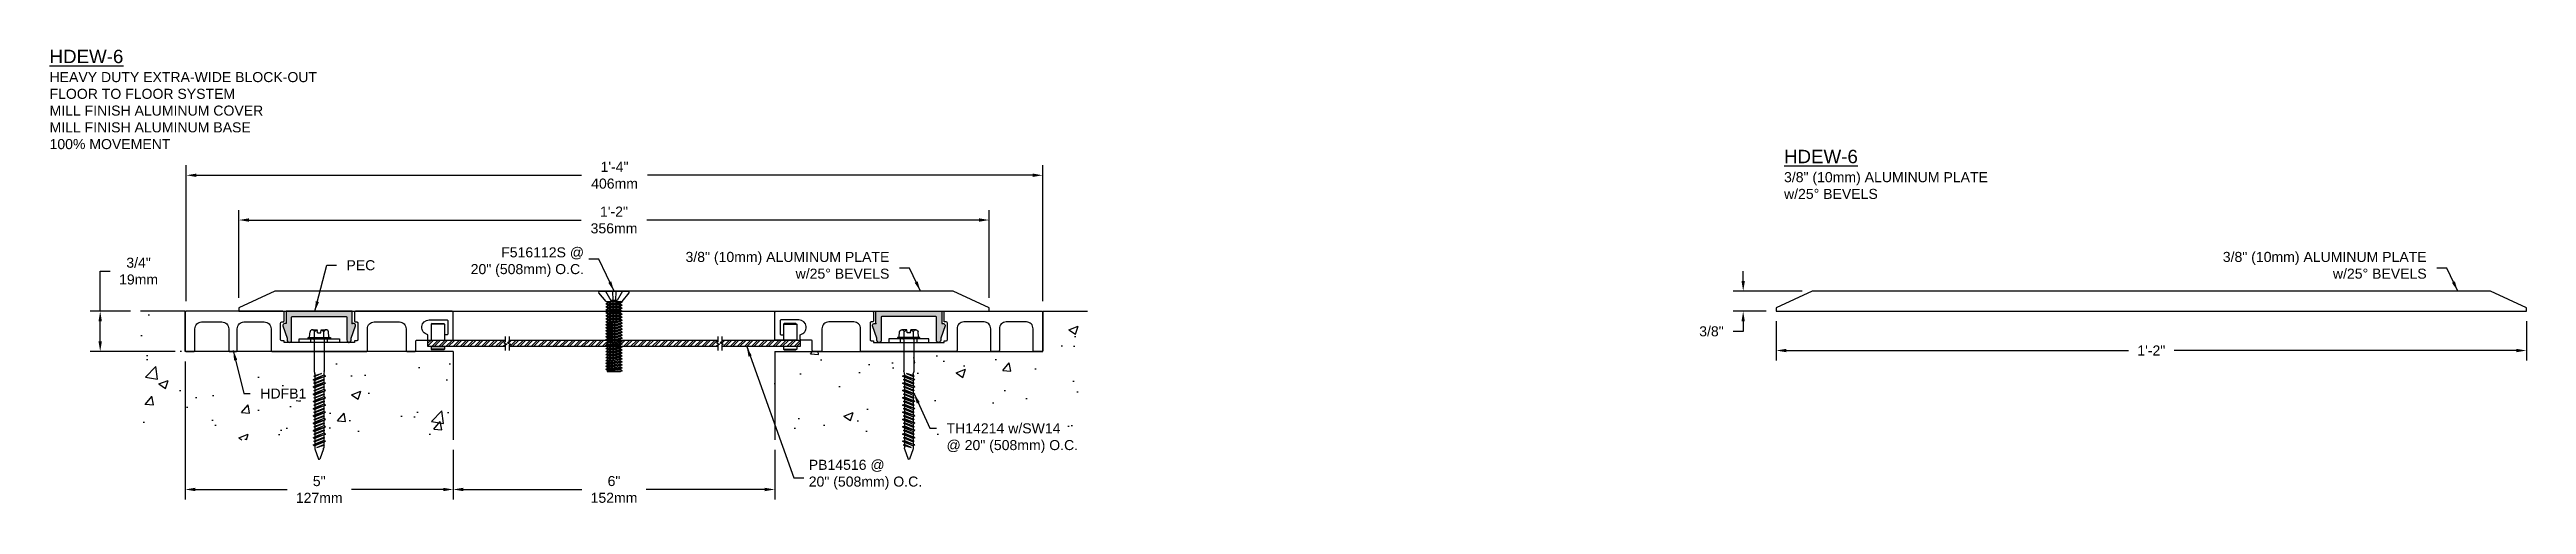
# Model space of a CAD drawing. Header units: inches. Extents: x -2.8 to 43.4, y -1.9 to 6.6.
import ezdxf

# ---------------------------------------------------------------- set-up
doc = ezdxf.new("R2010")
doc.units = ezdxf.units.IN
doc.header["$MEASUREMENT"] = 0
doc.linetypes.add('HIDDEN', pattern=[0.375, 0.25, -0.125])
for name, color, linetype in [('Anchors', 4, 'Continuous'), ('Conditions', 1, 'Continuous'), ('Dimensions', 3, 'Continuous'), ('Fillers', 2, 'Continuous'), ('Metals', 7, 'Continuous'), ('Text', 2, 'Continuous')]:
    doc.layers.add(name, color=color, linetype=linetype)
doc.styles.add('Arial', font='ARIAL.TTF')
doc.dimstyles.new('Arial', dxfattribs={"dimtxt": 0.1875, "dimasz": 0.1875, "dimexe": 0.1875, "dimexo": 0.1875, "dimgap": 0.1875, "dimtad": 0, "dimtih": 1, "dimtoh": 1, "dimdec": 4, "dimzin": 0, "dimdsep": 46, "dimlunit": 4, "dimtxsty": 'Arial', "dimcen": 0.1875, "dimadec": 0, "dimazin": 0, "dimtfac": 1, "dimtdec": 4, "dimtofl": 0, "dimtmove": 0, "dimatfit": 3, "dimfxl": 0, "dimfrac": 2, "dimtolj": 1, "dimtzin": 0, "dimarcsym": 0})

# ---------------------------------------------------------------- blocks, each defined once
blk = doc.blocks.new('*D5')
at = {"layer": 'Defpoints', "color": 0}
for p in [(4.744, -0.666), (10.744, -0.666), (10.744, -1.593)]:
    blk.add_point(p, dxfattribs=at)
at = {"layer": 'Dimensions', "color": 0, "lineweight": -2}
for p, q in [((4.744, -0.854), (4.744, -1.781)), ((10.744, -0.854), (10.744, -1.781)), ((4.932, -1.593), (7.143, -1.593)), ((10.557, -1.593), (8.346, -1.593))]:
    blk.add_line(p, q, dxfattribs=at)
at = {"layer": 'Dimensions', "color": 0}
for points in [[(4.932, -1.562), (4.932, -1.625), (4.744, -1.593)], [(10.557, -1.562), (10.557, -1.625), (10.744, -1.593)]]:
    blk.add_solid(points, dxfattribs=at)
at = {"layer": 'Dimensions', "color": 0, "insert": (7.744, -1.593), "char_height": 0.1875, "attachment_point": 5, "style": 'Arial'}
blk.add_mtext('\\A1;6"\\P152mm', dxfattribs=at)
blk = doc.blocks.new('HDFB1')
blk.add_lwpolyline([(-1.82, -18.863), (-1.82, -19.023, 0.414214), (-1.8, -19.043), (-1.778, -19.043, -0.414214), (-1.758, -19.063), (-1.758, -19.373, -0.414214), (-1.778, -19.393), (-1.82, -19.393), (-1.82, -19.423), (-3.135, -19.423), (-3.135, -19.393), (-3.178, -19.393, -0.414214), (-3.198, -19.373), (-3.198, -19.063, -0.414214), (-3.178, -19.043), (-3.155, -19.043, 0.414214), (-3.135, -19.023), (-3.135, -18.863, 0.414214), (-3.155, -18.843), (-4.958, -18.843, 0.414214), (-4.978, -18.863), (-4.978, -19.573, 0.414214), (-4.958, -19.593), (-4.818, -19.593, 0.414214), (-4.798, -19.573), (-4.798, -19.168, -0.414214), (-4.673, -19.043), (-4.293, -19.043, -0.414214), (-4.168, -19.168), (-4.168, -19.573, 0.414214), (-4.148, -19.593), (-4.028, -19.593, 0.414214), (-4.008, -19.573), (-4.008, -19.168, -0.414214), (-3.883, -19.043), (-3.503, -19.043, -0.414214), (-3.378, -19.168), (-3.378, -19.573, 0.414214), (-3.358, -19.593), (-1.598, -19.593, 0.414214), (-1.578, -19.573), (-1.578, -19.168, -0.414214), (-1.453, -19.043), (-0.983, -19.043, -0.414214), (-0.858, -19.168), (-0.858, -19.573, 0.414214), (-0.838, -19.593), (-0.698, -19.593, 0.414214), (-0.678, -19.573), (-0.678, -19.403, -0.414214), (-0.658, -19.383), (-0.473, -19.383, 0.414214), (-0.453, -19.363), (-0.453, -19.28, -0.905726), (-0.425, -19.003), (-0.098, -19.003, -0.414214), (-0.078, -19.023), (-0.078, -19.263, -0.414214), (-0.098, -19.283), (-0.138, -19.283), (-0.138, -19.383), (0.002, -19.383, 0.414214), (0.022, -19.363), (0.022, -18.863, 0.414214), (0.002, -18.843), (-1.8, -18.843, 0.414214)], format="xyb", close=True)
blk = doc.blocks.new('TH14214')
for p, q in [((-0.209, 0), (-0.209, 0.025)), ((-0.209, 0.025), (0.209, 0.025)), ((-0.209, 0), (0.209, 0)), ((-0.18, 0.039), (-0.172, 0.133)), ((-0.129, 0.17), (-0.036, 0.17)), ((-0.086, 0.025), (-0.086, 0.133)), ((-0.031, 0.11), (-0.036, 0.17)), ((-0.031, 0.11), (0.031, 0.11)), ((0.031, 0.11), (0.036, 0.17)), ((0.036, 0.17), (0.129, 0.17)), ((0.086, 0.025), (0.086, 0.133)), ((0.18, 0.039), (0.172, 0.133)), ((0.209, 0.025), (0.209, 0)), ((-0.093, -0.015), (-0.093, -0.597)), ((0.093, -0.015), (0.093, -0.597)), ((-0.115, -0.76), (0.115, -0.693)), ((-0.115, -0.76), (-0.083, -0.743)), ((-0.115, -0.76), (-0.083, -0.778)), ((-0.115, -0.896), (0.115, -0.828)), ((-0.115, -0.896), (-0.083, -0.879)), ((-0.115, -0.896), (-0.083, -0.913)), ((-0.098, -0.693), (0.043, -0.644)), ((-0.098, -0.693), (-0.083, -0.684)), ((-0.098, -0.693), (-0.083, -0.701)), ((-0.098, -0.828), (0.098, -0.76)), ((-0.098, -0.828), (-0.083, -0.82)), ((-0.098, -0.828), (-0.083, -0.836)), ((-0.098, -0.964), (0.098, -0.896)), ((-0.092, -0.61), (-0.084, -0.645)), ((-0.083, -0.684), (0.043, -0.644)), ((0.043, -0.644), (-0.083, -0.701)), ((-0.083, -0.658), (-0.083, -0.684)), ((0.083, -0.675), (-0.083, -0.743)), ((-0.083, -0.701), (-0.083, -0.743)), ((0.083, -0.71), (-0.083, -0.778)), ((-0.083, -0.82), (0.083, -0.752)), ((0.083, -0.769), (-0.083, -0.836)), ((-0.083, -0.778), (-0.083, -0.82)), ((0.083, -0.811), (-0.083, -0.879)), ((-0.083, -0.836), (-0.083, -0.879)), ((0.083, -0.845), (-0.083, -0.913)), ((-0.083, -0.955), (0.083, -0.888)), ((0.083, -0.904), (-0.083, -0.972)), ((-0.083, -0.913), (-0.083, -0.955)), ((0.083, -0.658), (0.083, -0.675)), ((0.115, -0.693), (0.083, -0.675)), ((0.115, -0.693), (0.083, -0.71)), ((0.083, -0.71), (0.083, -0.752)), ((0.098, -0.76), (0.083, -0.752)), ((0.098, -0.76), (0.083, -0.769)), ((0.083, -0.769), (0.083, -0.811)), ((0.115, -0.828), (0.083, -0.811)), ((0.115, -0.828), (0.083, -0.845)), ((0.083, -0.845), (0.083, -0.888)), ((0.098, -0.896), (0.083, -0.888)), ((0.098, -0.896), (0.083, -0.904)), ((0.083, -0.904), (0.083, -0.946)), ((0.092, -0.61), (0.084, -0.645)), ((-0.115, -1.031), (0.115, -0.964)), ((-0.115, -1.031), (-0.083, -1.014)), ((-0.115, -1.031), (-0.083, -1.048)), ((-0.115, -1.167), (0.115, -1.099)), ((-0.115, -1.167), (-0.083, -1.149)), ((-0.115, -1.167), (-0.083, -1.184)), ((-0.115, -1.302), (0.115, -1.234)), ((-0.115, -1.302), (-0.083, -1.285)), ((-0.115, -1.302), (-0.083, -1.319)), ((-0.115, -1.437), (0.115, -1.37)), ((-0.098, -0.964), (-0.083, -0.955)), ((-0.098, -0.964), (-0.083, -0.972)), ((-0.098, -1.099), (0.098, -1.031)), ((-0.098, -1.099), (-0.083, -1.091)), ((-0.098, -1.099), (-0.083, -1.107)), ((-0.098, -1.234), (0.098, -1.167)), ((-0.098, -1.234), (-0.083, -1.226)), ((-0.098, -1.234), (-0.083, -1.243)), ((-0.098, -1.37), (0.098, -1.302)), ((-0.098, -1.37), (-0.083, -1.362)), ((-0.098, -1.37), (-0.083, -1.378)), ((0.083, -0.946), (-0.083, -1.014)), ((-0.083, -0.972), (-0.083, -1.014)), ((0.083, -0.981), (-0.083, -1.048)), ((-0.083, -1.091), (0.083, -1.023)), ((0.083, -1.039), (-0.083, -1.107)), ((-0.083, -1.048), (-0.083, -1.091)), ((0.083, -1.082), (-0.083, -1.149)), ((-0.083, -1.107), (-0.083, -1.149)), ((0.083, -1.116), (-0.083, -1.184)), ((-0.083, -1.226), (0.083, -1.158)), ((0.083, -1.175), (-0.083, -1.243)), ((-0.083, -1.184), (-0.083, -1.226)), ((0.083, -1.217), (-0.083, -1.285)), ((-0.083, -1.243), (-0.083, -1.285)), ((0.083, -1.252), (-0.083, -1.319)), ((-0.083, -1.362), (0.083, -1.294)), ((0.083, -1.31), (-0.083, -1.378)), ((-0.083, -1.319), (-0.083, -1.362)), ((0.083, -1.353), (-0.083, -1.42)), ((-0.083, -1.378), (-0.083, -1.42)), ((0.115, -0.964), (0.083, -0.946)), ((0.115, -0.964), (0.083, -0.981)), ((0.083, -0.981), (0.083, -1.023)), ((0.098, -1.031), (0.083, -1.023)), ((0.098, -1.031), (0.083, -1.039)), ((0.083, -1.039), (0.083, -1.082)), ((0.115, -1.099), (0.083, -1.082)), ((0.115, -1.099), (0.083, -1.116)), ((0.083, -1.116), (0.083, -1.158)), ((0.098, -1.167), (0.083, -1.158)), ((0.098, -1.167), (0.083, -1.175)), ((0.083, -1.175), (0.083, -1.217)), ((0.115, -1.234), (0.083, -1.217)), ((0.115, -1.234), (0.083, -1.252)), ((0.083, -1.252), (0.083, -1.294)), ((0.098, -1.302), (0.083, -1.294)), ((0.098, -1.302), (0.083, -1.31)), ((0.083, -1.31), (0.083, -1.353)), ((0.115, -1.37), (0.083, -1.353)), ((0.115, -1.37), (0.083, -1.387)), ((-0.115, -1.437), (-0.083, -1.42)), ((-0.115, -1.437), (-0.083, -1.455)), ((-0.115, -1.573), (0.115, -1.505)), ((-0.115, -1.573), (-0.083, -1.556)), ((-0.115, -1.573), (-0.083, -1.59)), ((-0.115, -1.708), (0.115, -1.641)), ((-0.115, -1.708), (-0.083, -1.691)), ((-0.115, -1.708), (-0.083, -1.726)), ((-0.115, -1.844), (0.115, -1.776)), ((-0.115, -1.844), (-0.083, -1.827)), ((-0.115, -1.844), (-0.083, -1.861)), ((-0.098, -1.505), (0.098, -1.437)), ((-0.098, -1.505), (-0.083, -1.497)), ((-0.098, -1.505), (-0.083, -1.513)), ((-0.098, -1.641), (0.098, -1.573)), ((-0.098, -1.641), (-0.083, -1.632)), ((-0.098, -1.641), (-0.083, -1.649)), ((-0.098, -1.776), (0.098, -1.708)), ((-0.098, -1.776), (-0.083, -1.768)), ((-0.098, -1.776), (-0.083, -1.784)), ((-0.098, -1.911), (0.098, -1.844)), ((0.083, -1.387), (-0.083, -1.455)), ((-0.083, -1.497), (0.083, -1.429)), ((0.083, -1.446), (-0.083, -1.513)), ((-0.083, -1.455), (-0.083, -1.497)), ((0.083, -1.488), (-0.083, -1.556)), ((-0.083, -1.513), (-0.083, -1.556)), ((0.083, -1.522), (-0.083, -1.59)), ((-0.083, -1.632), (0.083, -1.565)), ((0.083, -1.581), (-0.083, -1.649)), ((-0.083, -1.59), (-0.083, -1.632)), ((0.083, -1.623), (-0.083, -1.691)), ((-0.083, -1.649), (-0.083, -1.691)), ((0.083, -1.658), (-0.083, -1.726)), ((-0.083, -1.768), (0.083, -1.7)), ((0.083, -1.717), (-0.083, -1.784)), ((-0.083, -1.726), (-0.083, -1.768)), ((0.083, -1.759), (-0.083, -1.827)), ((-0.083, -1.784), (-0.083, -1.827)), ((0.083, -1.793), (-0.083, -1.861)), ((-0.083, -1.903), (0.083, -1.836)), ((0.083, -1.387), (0.083, -1.429)), ((0.098, -1.437), (0.083, -1.429)), ((0.098, -1.437), (0.083, -1.446)), ((0.083, -1.446), (0.083, -1.488)), ((0.115, -1.505), (0.083, -1.488)), ((0.115, -1.505), (0.083, -1.522)), ((0.083, -1.522), (0.083, -1.565)), ((0.098, -1.573), (0.083, -1.565)), ((0.098, -1.573), (0.083, -1.581)), ((0.083, -1.581), (0.083, -1.623)), ((0.115, -1.641), (0.083, -1.623)), ((0.115, -1.641), (0.083, -1.658)), ((0.083, -1.658), (0.083, -1.7)), ((0.098, -1.708), (0.083, -1.7)), ((0.098, -1.708), (0.083, -1.717)), ((0.083, -1.717), (0.083, -1.759)), ((0.115, -1.776), (0.083, -1.759)), ((0.115, -1.776), (0.083, -1.793)), ((0.083, -1.793), (0.083, -1.836)), ((0.098, -1.844), (0.083, -1.836)), ((0.098, -1.844), (0.083, -1.852)), ((-0.115, -1.979), (0.115, -1.911)), ((-0.115, -1.979), (-0.083, -1.962)), ((-0.115, -1.979), (-0.083, -1.996)), ((-0.098, -1.911), (-0.083, -1.903)), ((-0.098, -1.911), (-0.083, -1.92)), ((0.083, -1.852), (-0.083, -1.92)), ((-0.083, -1.861), (-0.083, -1.903)), ((0.083, -1.894), (-0.083, -1.962)), ((-0.083, -1.92), (-0.083, -1.962)), ((0.083, -1.929), (-0.083, -1.996)), ((-0.083, -1.996), (-0.083, -2.031)), ((-0.08, -2.051), (-0.013, -2.242)), ((-0.045, -2.028), (0.083, -1.971)), ((-0.045, -2.028), (0.098, -1.979)), ((0.083, -1.987), (-0.045, -2.028)), ((0.08, -2.051), (0.013, -2.242)), ((0.083, -1.852), (0.083, -1.894)), ((0.115, -1.911), (0.083, -1.894)), ((0.115, -1.911), (0.083, -1.929)), ((0.083, -1.929), (0.083, -1.971)), ((0.098, -1.979), (0.083, -1.971)), ((0.098, -1.979), (0.083, -1.987)), ((0.083, -1.987), (0.083, -2.031))]:
    blk.add_line(p, q)
for centre, radius, start, end in [((-0.195, 0.04), 0.015, 270, 355), ((-0.129, 0.126), 0.0436, 9.285, 170.715), ((0, 0.051), 0.119, 107.4215, 136.0407), ((0, 0.051), 0.119, 43.9593, 72.5785), ((0.129, 0.126), 0.0436, 9.285, 170.715), ((0.195, 0.04), 0.015, 185, 270), ((-0.108, -0.015), 0.0147, 0, 90), ((0.108, -0.015), 0.0147, 90, 180), ((-0.031, -0.597), 0.062, 180, 191.9357), ((-0.145, -0.658), 0.062, 0, 11.9357), ((0.145, -0.658), 0.062, 168.0643, 180), ((0.031, -0.597), 0.062, 348.0643, 0), ((-0.021, -2.031), 0.062, 180, 199.3058), ((0, -2.236), 0.0141, 204.1001, 335.8999), ((0.021, -2.031), 0.062, 340.6942, 0)]:
    blk.add_arc(centre, radius, start, end)
blk = doc.blocks.new('SW14')
at = {"linetype": 'HIDDEN', "ltscale": 0.0625}
for p, q in [((7.127, 2.464), (7.192, 2.464)), ((7.127, 2.151), (7.192, 2.151))]:
    blk.add_line(p, q, dxfattribs=at)
blk.add_lwpolyline([(7.127, 1.932), (7.127, 2.682), (7.192, 2.682), (7.192, 1.932)], close=True)
blk = doc.blocks.new('pec')
blk.add_hatch(color=256).paths.add_polyline_path([(1.12, -0.1, -0.414214), (1.13, -0.11), (1.13, -0.535, 1.107244), (1.21, -0.537), (1.21, -0.499), (1.292, -0.272, 0.519158), (1.262, -0.23), (1.23, -0.23), (1.23, 0), (0, 0), (0, -0.231), (-0.034, -0.231, 0.519182), (-0.063, -0.272), (0.019, -0.499), (0.019, -0.54, 0.991525), (0.1, -0.541), (0.1, -0.11, -0.414214), (0.11, -0.1)])
blk.add_lwpolyline([(0.1, -0.539), (0.1, -0.11, -0.414214), (0.11, -0.1), (1.12, -0.1, -0.414214), (1.13, -0.11), (1.13, -0.535, 1.107244), (1.21, -0.537), (1.21, -0.499), (1.292, -0.272, 0.519158), (1.262, -0.23), (1.23, -0.23), (1.23, 0), (0, 0), (0, -0.231), (-0.034, -0.231, 0.519158), (-0.063, -0.272), (0.019, -0.499), (0.019, -0.54, 1.008547), (0.1, -0.539)], format="xyb")
at = {"color": 0, "linetype": 'ByBlock'}
for p in [(1.23, -0.23), (1.169, -0.58)]:
    blk.add_point(p, dxfattribs=at)
blk = doc.blocks.new('*D10')
at = {"layer": 'Defpoints', "color": 0}
for p in [(-0.256, 0.982), (4.744, -0.666), (4.744, -1.593)]:
    blk.add_point(p, dxfattribs=at)
at = {"layer": 'Dimensions', "color": 0, "lineweight": -2}
for p, q in [((-0.256, 0.795), (-0.256, -1.781)), ((4.744, -0.854), (4.744, -1.781)), ((-0.068, -1.593), (1.643, -1.593)), ((4.557, -1.593), (2.846, -1.593))]:
    blk.add_line(p, q, dxfattribs=at)
at = {"layer": 'Dimensions', "color": 0}
for points in [[(-0.068, -1.562), (-0.068, -1.625), (-0.256, -1.593)], [(4.557, -1.562), (4.557, -1.625), (4.744, -1.593)]]:
    blk.add_solid(points, dxfattribs=at)
at = {"layer": 'Dimensions', "color": 0, "insert": (2.244, -1.593), "char_height": 0.1875, "attachment_point": 5, "style": 'Arial'}
blk.add_mtext('\\A1;5"\\P127mm', dxfattribs=at)
blk = doc.blocks.new('*D11')
at = {"layer": 'Defpoints', "color": 0}
for p in [(14.744, 3.435), (0.744, 1.795), (14.744, 1.795)]:
    blk.add_point(p, dxfattribs=at)
at = {"layer": 'Dimensions', "color": 0, "lineweight": -2}
for p, q in [((0.744, 1.982), (0.744, 3.622)), ((0.932, 3.435), (7.134, 3.435)), ((14.557, 3.435), (8.355, 3.435)), ((14.744, 1.982), (14.744, 3.622))]:
    blk.add_line(p, q, dxfattribs=at)
at = {"layer": 'Dimensions', "color": 0}
for points in [[(0.932, 3.466), (0.932, 3.404), (0.744, 3.435)], [(14.557, 3.466), (14.557, 3.404), (14.744, 3.435)]]:
    blk.add_solid(points, dxfattribs=at)
at = {"layer": 'Dimensions', "color": 0, "insert": (7.744, 3.435), "char_height": 0.1875, "attachment_point": 5, "style": 'Arial'}
blk.add_mtext('\\A1;1\'-2"\\P356mm', dxfattribs=at)
blk = doc.blocks.new('*D12')
at = {"layer": 'Defpoints', "color": 0}
for p in [(-0.236, 4.27), (-0.236, 1.732), (15.744, 1.732)]:
    blk.add_point(p, dxfattribs=at)
at = {"layer": 'Dimensions', "color": 0, "lineweight": -2}
for p, q in [((-0.236, 1.92), (-0.236, 4.458)), ((-0.048, 4.27), (7.14, 4.27)), ((15.557, 4.27), (8.368, 4.27)), ((15.744, 1.92), (15.744, 4.458))]:
    blk.add_line(p, q, dxfattribs=at)
at = {"layer": 'Dimensions', "color": 0}
for points in [[(-0.048, 4.302), (-0.048, 4.239), (-0.236, 4.27)], [(15.557, 4.302), (15.557, 4.239), (15.744, 4.27)]]:
    blk.add_solid(points, dxfattribs=at)
at = {"layer": 'Dimensions', "color": 0, "insert": (7.754, 4.27), "char_height": 0.1875, "attachment_point": 5, "style": 'Arial'}
blk.add_mtext('\\A1;1\'-4"\\P406mm', dxfattribs=at)
blk = doc.blocks.new('*D13')
at = {"layer": 'Defpoints', "color": 0}
for p in [(-1.092, 1.732), (-1.843, 0.982), (-0.256, 0.982)]:
    blk.add_point(p, dxfattribs=at)
at = {"layer": 'Dimensions', "color": 0, "lineweight": -2}
for p, q in [((-1.843, 1.732), (-1.843, 2.481)), ((-1.843, 2.481), (-1.656, 2.481)), ((-1.28, 1.732), (-2.031, 1.732)), ((-1.843, 1.17), (-1.843, 1.545)), ((-0.443, 0.982), (-2.031, 0.982))]:
    blk.add_line(p, q, dxfattribs=at)
at = {"layer": 'Dimensions', "color": 0}
for points in [[(-1.875, 1.545), (-1.812, 1.545), (-1.843, 1.732)], [(-1.875, 1.17), (-1.812, 1.17), (-1.843, 0.982)]]:
    blk.add_solid(points, dxfattribs=at)
at = {"layer": 'Dimensions', "color": 0, "insert": (-1.127, 2.481), "char_height": 0.1875, "attachment_point": 5, "style": 'Arial'}
blk.add_mtext('\\A1;3/4"\\P19mm', dxfattribs=at)
blk = doc.blocks.new('F516112S')
for p, q in [((-0.268, 0), (0.267, 0)), ((-0.159, 0), (-0.059, -0.172)), ((-0.031, 0), (-0.025, -0.172)), ((0.031, 0), (0.025, -0.172)), ((0.159, 0), (0.059, -0.172)), ((-0.149, -0.194), (-0.282, -0.031)), ((-0.15, -0.235), (0.15, -0.208)), ((-0.15, -0.235), (-0.113, -0.214)), ((-0.15, -0.235), (-0.113, -0.257)), ((-0.15, -0.291), (0.15, -0.263)), ((-0.15, -0.291), (-0.113, -0.27)), ((-0.15, -0.291), (-0.113, -0.312)), ((-0.15, -0.346), (0.15, -0.319)), ((-0.15, -0.346), (-0.113, -0.325)), ((-0.15, -0.346), (-0.113, -0.368)), ((-0.15, -0.402), (0.15, -0.374)), ((-0.15, -0.402), (-0.113, -0.381)), ((-0.15, -0.402), (-0.113, -0.423)), ((-0.15, -0.458), (0.15, -0.43)), ((-0.15, -0.458), (-0.113, -0.436)), ((-0.15, -0.458), (-0.113, -0.479)), ((-0.149, -0.194), (0.149, -0.194)), ((-0.113, -0.214), (-0.113, -0.194)), ((-0.113, -0.214), (0.049, -0.194)), ((0.113, -0.229), (-0.113, -0.257)), ((-0.113, -0.27), (0.113, -0.242)), ((-0.113, -0.27), (-0.113, -0.257)), ((0.113, -0.284), (-0.113, -0.312)), ((-0.113, -0.325), (0.113, -0.297)), ((-0.113, -0.325), (-0.113, -0.312)), ((0.113, -0.34), (-0.113, -0.368)), ((-0.113, -0.381), (0.113, -0.353)), ((-0.113, -0.381), (-0.113, -0.368)), ((0.113, -0.395), (-0.113, -0.423)), ((-0.113, -0.436), (0.113, -0.409)), ((-0.113, -0.436), (-0.113, -0.423)), ((0.113, -0.451), (-0.113, -0.479)), ((0.059, -0.172), (-0.059, -0.172)), ((0.15, -0.208), (0.113, -0.229)), ((0.113, -0.242), (0.113, -0.229)), ((0.15, -0.263), (0.113, -0.242)), ((0.15, -0.263), (0.113, -0.284)), ((0.113, -0.297), (0.113, -0.284)), ((0.15, -0.319), (0.113, -0.297)), ((0.15, -0.319), (0.113, -0.34)), ((0.113, -0.353), (0.113, -0.34)), ((0.15, -0.374), (0.113, -0.353)), ((0.15, -0.374), (0.113, -0.395)), ((0.113, -0.409), (0.113, -0.395)), ((0.15, -0.43), (0.113, -0.409)), ((0.15, -0.43), (0.113, -0.451)), ((0.113, -0.464), (0.113, -0.451)), ((0.15, -0.208), (0.127, -0.194)), ((0.149, -0.194), (0.282, -0.031)), ((-0.15, -0.513), (0.15, -0.485)), ((-0.15, -0.513), (-0.113, -0.492)), ((-0.15, -0.513), (-0.113, -0.534)), ((-0.15, -0.569), (0.15, -0.541)), ((-0.15, -0.569), (-0.113, -0.547)), ((-0.15, -0.569), (-0.113, -0.59)), ((-0.15, -0.624), (0.15, -0.596)), ((-0.15, -0.624), (-0.113, -0.603)), ((-0.15, -0.624), (-0.113, -0.645)), ((-0.15, -0.68), (0.15, -0.652)), ((-0.15, -0.68), (-0.113, -0.659)), ((-0.15, -0.68), (-0.113, -0.701)), ((-0.15, -0.735), (0.15, -0.708)), ((-0.15, -0.735), (-0.113, -0.714)), ((-0.15, -0.735), (-0.113, -0.757)), ((-0.15, -0.791), (0.15, -0.763)), ((-0.15, -0.791), (-0.113, -0.77)), ((-0.15, -0.791), (-0.113, -0.812)), ((-0.15, -0.846), (0.15, -0.819)), ((-0.15, -0.846), (-0.113, -0.825)), ((-0.15, -0.846), (-0.113, -0.868)), ((-0.15, -0.902), (0.15, -0.874)), ((-0.15, -0.902), (-0.113, -0.881)), ((-0.15, -0.902), (-0.113, -0.923)), ((-0.113, -0.492), (0.113, -0.464)), ((-0.113, -0.492), (-0.113, -0.479)), ((0.113, -0.507), (-0.113, -0.534)), ((-0.113, -0.547), (0.113, -0.52)), ((-0.113, -0.547), (-0.113, -0.534)), ((0.113, -0.562), (-0.113, -0.59)), ((-0.113, -0.603), (0.113, -0.575)), ((-0.113, -0.603), (-0.113, -0.59)), ((0.113, -0.618), (-0.113, -0.645)), ((-0.113, -0.659), (0.113, -0.631)), ((-0.113, -0.659), (-0.113, -0.645)), ((0.113, -0.673), (-0.113, -0.701)), ((-0.113, -0.714), (0.113, -0.686)), ((-0.113, -0.714), (-0.113, -0.701)), ((0.113, -0.729), (-0.113, -0.757)), ((-0.113, -0.77), (0.113, -0.742)), ((-0.113, -0.77), (-0.113, -0.757)), ((0.113, -0.784), (-0.113, -0.812)), ((-0.113, -0.825), (0.113, -0.797)), ((-0.113, -0.825), (-0.113, -0.812)), ((0.113, -0.84), (-0.113, -0.868)), ((-0.113, -0.881), (0.113, -0.853)), ((-0.113, -0.881), (-0.113, -0.868)), ((0.113, -0.895), (-0.113, -0.923)), ((-0.113, -0.936), (0.113, -0.909)), ((-0.113, -0.936), (-0.113, -0.923)), ((0.15, -0.485), (0.113, -0.464)), ((0.15, -0.485), (0.113, -0.507)), ((0.113, -0.52), (0.113, -0.507)), ((0.15, -0.541), (0.113, -0.52)), ((0.15, -0.541), (0.113, -0.562)), ((0.113, -0.575), (0.113, -0.562)), ((0.15, -0.596), (0.113, -0.575)), ((0.15, -0.596), (0.113, -0.618)), ((0.113, -0.631), (0.113, -0.618)), ((0.15, -0.652), (0.113, -0.631)), ((0.15, -0.652), (0.113, -0.673)), ((0.113, -0.686), (0.113, -0.673)), ((0.15, -0.708), (0.113, -0.686)), ((0.15, -0.708), (0.113, -0.729)), ((0.113, -0.742), (0.113, -0.729)), ((0.15, -0.763), (0.113, -0.742)), ((0.15, -0.763), (0.113, -0.784)), ((0.113, -0.797), (0.113, -0.784)), ((0.15, -0.819), (0.113, -0.797)), ((0.15, -0.819), (0.113, -0.84)), ((0.113, -0.853), (0.113, -0.84)), ((0.15, -0.874), (0.113, -0.853)), ((0.15, -0.874), (0.113, -0.895)), ((0.113, -0.909), (0.113, -0.895)), ((0.15, -0.93), (0.113, -0.909)), ((-0.15, -0.958), (0.15, -0.93)), ((-0.15, -0.958), (-0.113, -0.936)), ((-0.15, -0.958), (-0.113, -0.979)), ((-0.15, -1.013), (0.15, -0.985)), ((-0.15, -1.013), (-0.113, -0.992)), ((-0.15, -1.013), (-0.113, -1.034)), ((-0.15, -1.069), (0.15, -1.041)), ((-0.15, -1.069), (-0.113, -1.047)), ((-0.15, -1.069), (-0.113, -1.09)), ((-0.15, -1.124), (0.15, -1.096)), ((-0.15, -1.124), (-0.113, -1.103)), ((-0.15, -1.124), (-0.113, -1.145)), ((-0.15, -1.18), (0.15, -1.152)), ((-0.15, -1.18), (-0.113, -1.159)), ((-0.15, -1.18), (-0.113, -1.201)), ((-0.15, -1.235), (0.15, -1.208)), ((-0.15, -1.235), (-0.113, -1.214)), ((-0.15, -1.235), (-0.113, -1.257)), ((-0.15, -1.291), (0.15, -1.263)), ((-0.15, -1.291), (-0.113, -1.27)), ((-0.15, -1.291), (-0.113, -1.312)), ((-0.15, -1.346), (0.15, -1.319)), ((-0.15, -1.346), (-0.113, -1.325)), ((-0.15, -1.346), (-0.113, -1.368)), ((-0.15, -1.402), (0.15, -1.374)), ((-0.15, -1.402), (-0.113, -1.381)), ((0.113, -0.951), (-0.113, -0.979)), ((-0.113, -0.992), (0.113, -0.964)), ((-0.113, -0.992), (-0.113, -0.979)), ((0.113, -1.007), (-0.113, -1.034)), ((-0.113, -1.047), (0.113, -1.02)), ((-0.113, -1.047), (-0.113, -1.034)), ((0.113, -1.062), (-0.113, -1.09)), ((-0.113, -1.103), (0.113, -1.075)), ((-0.113, -1.103), (-0.113, -1.09)), ((0.113, -1.118), (-0.113, -1.145)), ((-0.113, -1.159), (0.113, -1.131)), ((-0.113, -1.159), (-0.113, -1.145)), ((0.113, -1.173), (-0.113, -1.201)), ((-0.113, -1.214), (0.113, -1.186)), ((-0.113, -1.214), (-0.113, -1.201)), ((0.113, -1.229), (-0.113, -1.257)), ((-0.113, -1.27), (0.113, -1.242)), ((-0.113, -1.27), (-0.113, -1.257)), ((0.113, -1.284), (-0.113, -1.312)), ((-0.113, -1.325), (0.113, -1.297)), ((-0.113, -1.325), (-0.113, -1.312)), ((0.113, -1.34), (-0.113, -1.368)), ((-0.113, -1.381), (0.113, -1.353)), ((-0.113, -1.381), (-0.113, -1.368)), ((0.15, -0.93), (0.113, -0.951)), ((0.113, -0.964), (0.113, -0.951)), ((0.15, -0.985), (0.113, -0.964)), ((0.15, -0.985), (0.113, -1.007)), ((0.113, -1.02), (0.113, -1.007)), ((0.15, -1.041), (0.113, -1.02)), ((0.15, -1.041), (0.113, -1.062)), ((0.113, -1.075), (0.113, -1.062)), ((0.15, -1.096), (0.113, -1.075)), ((0.15, -1.096), (0.113, -1.118)), ((0.113, -1.131), (0.113, -1.118)), ((0.15, -1.152), (0.113, -1.131)), ((0.15, -1.152), (0.113, -1.173)), ((0.113, -1.186), (0.113, -1.173)), ((0.15, -1.208), (0.113, -1.186)), ((0.15, -1.208), (0.113, -1.229)), ((0.113, -1.242), (0.113, -1.229)), ((0.15, -1.263), (0.113, -1.242)), ((0.15, -1.263), (0.113, -1.284)), ((0.113, -1.297), (0.113, -1.284)), ((0.15, -1.319), (0.113, -1.297)), ((0.15, -1.319), (0.113, -1.34)), ((0.113, -1.353), (0.113, -1.34)), ((0.15, -1.374), (0.113, -1.353)), ((0.15, -1.374), (0.113, -1.395)), ((-0.15, -1.402), (-0.113, -1.423)), ((-0.15, -1.458), (0.15, -1.43)), ((-0.15, -1.458), (-0.113, -1.436)), ((-0.15, -1.458), (-0.113, -1.479)), ((-0.127, -1.5), (-0.113, -1.492)), ((-0.127, -1.5), (0.124, -1.5)), ((0.113, -1.395), (-0.113, -1.423)), ((-0.113, -1.436), (0.113, -1.409)), ((-0.113, -1.436), (-0.113, -1.423)), ((0.113, -1.451), (-0.113, -1.479)), ((-0.113, -1.492), (0.113, -1.464)), ((-0.113, -1.492), (-0.113, -1.479)), ((-0.008, -1.5), (0.15, -1.485)), ((0.113, -1.409), (0.113, -1.395)), ((0.15, -1.43), (0.113, -1.409)), ((0.15, -1.43), (0.113, -1.451)), ((0.113, -1.464), (0.113, -1.451)), ((0.15, -1.485), (0.113, -1.464)), ((0.15, -1.485), (0.124, -1.5))]:
    blk.add_line(p, q)
for centre, start, end in [((-0.268, -0.019), 90, 219.032), ((0.267, -0.019), 320.968, 90)]:
    blk.add_arc(centre, 0.0187, start, end)
for p in [(-0.113, -0.214), (-0.113, -0.27), (-0.113, -0.325), (-0.113, -0.381), (-0.113, -0.436), (-0.113, -0.492), (-0.113, -0.547), (-0.113, -0.603), (-0.113, -0.659), (-0.113, -0.714), (-0.113, -0.77), (-0.113, -0.825), (-0.113, -0.881), (-0.113, -0.936), (-0.113, -0.992), (-0.113, -1.047), (-0.113, -1.103), (-0.113, -1.159), (-0.113, -1.214), (-0.113, -1.27), (-0.113, -1.325), (-0.113, -1.381), (-0.113, -1.436), (-0.113, -1.492)]:
    blk.add_point(p)
blk = doc.blocks.new('PIN')
for p, q in [((-0.16, 0.17), (-0.145, 0.185)), ((-0.16, 0.17), (0.09, 0.17)), ((-0.16, 0.17), (-0.16, -0.128)), ((0.075, 0.185), (-0.145, 0.185)), ((0.075, 0.185), (0.09, 0.17)), ((0.09, 0.17), (0.09, -0.128)), ((0.09, -0.128), (-0.16, -0.128)), ((0.09, -0.248), (-0.16, -0.248)), ((-0.16, -0.248), (-0.16, -0.295)), ((-0.16, -0.295), (0.09, -0.295)), ((-0.16, -0.295), (-0.145, -0.31)), ((-0.145, -0.31), (0.075, -0.31)), ((0.09, -0.295), (0.075, -0.31)), ((0.09, -0.248), (0.09, -0.295))]:
    blk.add_line(p, q)
blk = doc.blocks.new('PB16516')
at = {"layer": 'Metals'}
h = blk.add_hatch(dxfattribs=at)
h.set_pattern_fill('ANSI32', color=256, scale=0.25, style=0)
h.set_pattern_definition([(45, (-3.96066, -0.33674), (-0.0662913, 0.0662913), []), (45, (-3.91647, -0.33674), (-0.0662913, 0.0662913), [])])
h.paths.add_polyline_path([(1.975, -0.051), (2.032, -0.073), (2.004, -0.092), (2.004, -0.12), (3.468, -0.12), (3.468, 0), (2.004, 0), (2.004, -0.032)])
h.paths.add_polyline_path([(1.934, -0.12), (1.934, -0.092), (1.962, -0.073), (1.905, -0.051), (1.934, -0.032), (1.934, 0), (-1.964, 0), (-1.964, -0.032), (-1.993, -0.051), (-1.935, -0.073), (-1.964, -0.092), (-1.964, -0.12)])
h.paths.add_polyline_path([(-2.005, -0.073), (-2.063, -0.051), (-2.034, -0.032), (-2.034, 0), (-3.477, 0), (-3.477, -0.12), (-2.034, -0.12), (-2.034, -0.092)])
for points in [[(-2.034, -0.12), (-3.477, -0.12), (-3.477, 0), (-2.034, 0)], [(-2.034, 0.068), (-2.034, -0.032), (-2.063, -0.051), (-2.005, -0.073), (-2.034, -0.092), (-2.034, -0.192)], [(-1.964, 0.068), (-1.964, -0.032), (-1.993, -0.051), (-1.935, -0.073), (-1.964, -0.092), (-1.964, -0.192)], [(-1.964, 0), (1.934, 0)], [(1.934, 0.068), (1.934, -0.032), (1.905, -0.051), (1.962, -0.073), (1.934, -0.092), (1.934, -0.192)], [(2.004, 0.068), (2.004, -0.032), (1.975, -0.051), (2.032, -0.073), (2.004, -0.092), (2.004, -0.192)], [(2.004, 0), (3.468, 0), (3.468, -0.12), (2.004, -0.12)], [(1.934, -0.12), (-1.964, -0.12)]]:
    blk.add_lwpolyline(points)
at = {"xscale": -1}
blk.add_blockref('PIN', (-3.325, 0.128), dxfattribs=at)
blk.add_blockref('PIN', (3.315, 0.128))
blk = doc.blocks.new('*D17')
at = {"layer": 'Defpoints', "color": 0}
for p in [(29.428, 1.732), (43.428, 1.732), (43.428, 1)]:
    blk.add_point(p, dxfattribs=at)
at = {"layer": 'Dimensions', "color": 0, "lineweight": -2}
for p, q in [((29.428, 1.545), (29.428, 0.812)), ((43.428, 1.545), (43.428, 0.812)), ((29.616, 1), (36, 1)), ((43.241, 1), (36.856, 1))]:
    blk.add_line(p, q, dxfattribs=at)
at = {"layer": 'Dimensions', "color": 0}
for points in [[(29.616, 1.031), (29.616, 0.969), (29.428, 1)], [(43.241, 1.031), (43.241, 0.969), (43.428, 1)]]:
    blk.add_solid(points, dxfattribs=at)
at = {"layer": 'Dimensions', "color": 0, "insert": (36.428, 1), "char_height": 0.1875, "attachment_point": 5, "style": 'Arial'}
blk.add_mtext('\\A1;1\'-2"', dxfattribs=at)
blk = doc.blocks.new('*D19')
at = {"layer": 'Defpoints', "color": 0}
for p in [(30.098, 2.107), (28.813, 1.732), (29.428, 1.732)]:
    blk.add_point(p, dxfattribs=at)
at = {"layer": 'Dimensions', "color": 0, "lineweight": -2}
for p, q in [((28.813, 2.295), (28.813, 2.482)), ((29.911, 2.107), (28.625, 2.107)), ((29.241, 1.732), (28.625, 1.732)), ((28.813, 1.545), (28.813, 1.357)), ((28.813, 1.357), (28.625, 1.357))]:
    blk.add_line(p, q, dxfattribs=at)
at = {"layer": 'Dimensions', "color": 0}
for points in [[(28.782, 2.295), (28.844, 2.295), (28.813, 2.107)], [(28.782, 1.545), (28.844, 1.545), (28.813, 1.732)]]:
    blk.add_solid(points, dxfattribs=at)
at = {"layer": 'Dimensions', "color": 0, "insert": (28.221, 1.357), "char_height": 0.1875, "attachment_point": 5, "style": 'Arial'}
blk.add_mtext('\\A1;3/8"', dxfattribs=at)

msp = doc.modelspace()

# ---------------------------------------------------------------- hatches: boundary and pattern name
at = {"layer": 'Conditions'}
h = msp.add_hatch(dxfattribs=at)
h.set_pattern_fill('AR-CONC', color=256, scale=0.25, style=0)
h.set_pattern_definition([(50, (-1, 0), (1.79315, -0.15688), [0.1875, -2.0625]), (355, (-1, 0), (-0.3469, 1.8805), [0.15, -1.65]), (100.45, (-0.8506, -0.013), (1.44627, 1.7236), [0.15935, -1.75286]), (46.184, (-1, 0.5), (2.6681, -0.4138), [0.28125, -3.09375]), (96.636, (-0.7777, 0.4655), (2.3367, 2.4353), [0.239, -2.6293]), (351.184, (-1, 0.5), (2.3367, 2.4353), [0.225, -2.475]), (21, (-0.75, 0.375), (1.49227, -1.00655), [0.1875, -2.0625]), (326, (-0.75, 0.375), (0.6083, 1.8129), [0.15, -1.65]), (71.45, (-0.6256, 0.2911), (2.10056, 0.8063), [0.15935, -1.75286]), (37.5, (-1, 0), (0.0304, 0.832235), [0, -1.63, 0, -1.675, 0, -1.65625]), (7.5, (-1, 0), (0.65767, 0.98603), [0, -0.955, 0, -1.5925, 0, -0.63125]), (327.5, (-1.5575, 0), (1.334556, -0.05639), [0, -0.625, 0, -1.95, 0, -2.5875]), (317.5, (-1.8075, 0), (1.45797, 0.25026), [0, -0.8125, 0, -1.295, 0, -1.8375])])
h.paths.add_polyline_path([(2.16129, -0.20305), (2.16129, -0.1608), (2.14603, -0.15258), (2.16129, -0.14436), (2.16129, -0.1021), (2.12929, -0.08487), (2.16129, -0.06764), (2.16129, -0.02538), (2.14603, -0.01716), (2.16129, -0.00894), (2.16129, 0.03331), (2.12929, 0.05055), (2.16129, 0.06778), (2.16129, 0.11004), (2.14603, 0.11825), (2.16129, 0.12647), (2.16129, 0.16873), (2.12929, 0.18596), (2.16129, 0.2032), (2.16129, 0.24545), (2.14603, 0.25367), (2.16129, 0.26189), (2.16129, 0.30415), (2.12929, 0.32138), (2.16129, 0.33861), (2.16129, 0.38087), (2.14603, 0.38909), (2.16129, 0.39731), (2.16129, 0.43956), (2.12929, 0.4568), (2.16129, 0.47403), (2.16129, 0.51629), (2.14603, 0.5245), (2.16129, 0.53272), (2.16129, 0.55957, 0.05212645), (2.15995, 0.57239), (2.15129, 0.61335), (2.15129, 0.98221), (1.36429, 0.98221), (-0.25571, 0.98221), (-0.25571, 1.73221), (-1.09245, 1.73221), (-1.09245, -0.66614), (2.16129, -0.66614), (2.16129, -0.64377), (2.12929, -0.62654), (2.16129, -0.6093), (2.16129, -0.56705), (2.14603, -0.55883), (2.16129, -0.55061), (2.16129, -0.50835), (2.12929, -0.49112), (2.16129, -0.47389), (2.16129, -0.43163), (2.14603, -0.42341), (2.16129, -0.41519), (2.16129, -0.37294), (2.12929, -0.3557), (2.16129, -0.33847), (2.16129, -0.29621), (2.14603, -0.288), (2.16129, -0.27978), (2.16129, -0.23752), (2.12929, -0.22029)])
h.paths.add_polyline_path([(1.10689, 0.06495), (1.10689, 0.33574), (1.99362, 0.33574), (1.99362, 0.06495)], flags=16)
h.paths.add_polyline_path([(4.74429, 0.98221), (2.33729, 0.98221), (2.33729, 0.61335), (2.32863, 0.57239, 0.05212645), (2.32729, 0.55957), (2.32729, 0.54174), (2.35929, 0.5245), (2.32729, 0.50727), (2.32729, 0.46501), (2.34255, 0.4568), (2.32729, 0.44858), (2.32729, 0.40632), (2.35929, 0.38909), (2.32729, 0.37185), (2.32729, 0.3296), (2.34255, 0.32138), (2.32729, 0.31316), (2.32729, 0.2709), (2.35929, 0.25367), (2.32729, 0.23644), (2.32729, 0.19418), (2.34255, 0.18596), (2.32729, 0.17775), (2.32729, 0.13549), (2.35929, 0.11825), (2.32729, 0.10102), (2.32729, 0.05876), (2.34255, 0.05055), (2.32729, 0.04233), (2.32729, 0.00007), (2.35929, -0.01716), (2.32729, -0.0344), (2.32729, -0.07665), (2.34255, -0.08487), (2.32729, -0.09309), (2.32729, -0.13535), (2.35929, -0.15258), (2.32729, -0.16981), (2.32729, -0.21207), (2.34255, -0.22029), (2.32729, -0.2285), (2.32729, -0.27076), (2.35929, -0.288), (2.32729, -0.30523), (2.32729, -0.34749), (2.34255, -0.3557), (2.32729, -0.36392), (2.32729, -0.40618), (2.35929, -0.42341), (2.32729, -0.44065), (2.32729, -0.4829), (2.34255, -0.49112), (2.32729, -0.49934), (2.32729, -0.5416), (2.35929, -0.55883), (2.32729, -0.57606), (2.32729, -0.61832), (2.34255, -0.62654), (2.32729, -0.63475), (2.32729, -0.66614), (4.74429, -0.66614)])
h.paths.add_polyline_path([(1.09829, 0.33779), (1.98169, 0.33779), (1.98169, 0.05577), (1.09829, 0.05577)], flags=24)
h = msp.add_hatch(dxfattribs=at)
h.set_pattern_fill('AR-CONC', color=256, scale=0.25, style=0)
h.set_pattern_definition([(50, (1, 0), (1.79315, -0.15688), [0.1875, -2.0625]), (355, (1, 0), (-0.34688, 1.88048), [0.15, -1.65]), (100.451, (1.1494, -0.013), (1.44627, 1.7236), [0.15935, -1.75286]), (46.184, (1, 0.5), (2.6681, -0.4138), [0.28125, -3.09375]), (96.636, (1.2223, 0.4655), (2.33666, 2.4353), [0.23903, -2.6293]), (351.184, (1, 0.5), (2.33665, 2.4353), [0.225, -2.475]), (21, (1.25, 0.375), (1.49227, -1.00655), [0.1875, -2.0625]), (326, (1.25, 0.375), (0.60829, 1.81288), [0.15, -1.65]), (71.451, (1.3744, 0.2911), (2.10056, 0.80633), [0.15935, -1.75286]), (37.5, (1, 0), (0.0304, 0.832235), [0, -1.63, 0, -1.675, 0, -1.65625]), (7.5, (1, 0), (0.657674, 0.98603), [0, -0.955, 0, -1.5925, 0, -0.63125]), (327.5, (0.4425, 0), (1.334556, -0.056387), [0, -0.625, 0, -1.95, 0, -2.5875]), (317.5, (0.1925, 0), (1.457965, 0.25026), [0, -0.8125, 0, -1.295, 0, -1.8375])])
h.paths.add_polyline_path([(16.58102, 1.73221), (15.74429, 1.73221), (15.74429, 0.98221), (13.33729, 0.98221), (13.33729, 0.61984, -0.05212645), (13.33595, 0.60701), (13.32863, 0.57239, 0.05212645), (13.32729, 0.55957), (13.32729, 0.53272), (13.34255, 0.5245), (13.32729, 0.51629), (13.32729, 0.47403), (13.35929, 0.4568), (13.32729, 0.43956), (13.32729, 0.39731), (13.34255, 0.38909), (13.32729, 0.38087), (13.32729, 0.33861), (13.35929, 0.32138), (13.32729, 0.30415), (13.32729, 0.26189), (13.34255, 0.25367), (13.32729, 0.24545), (13.32729, 0.2032), (13.35929, 0.18596), (13.32729, 0.16873), (13.32729, 0.12647), (13.34255, 0.11825), (13.32729, 0.11004), (13.32729, 0.06778), (13.35929, 0.05055), (13.32729, 0.03331), (13.32729, -0.00894), (13.34255, -0.01716), (13.32729, -0.02538), (13.32729, -0.06764), (13.35929, -0.08487), (13.32729, -0.1021), (13.32729, -0.14436), (13.34255, -0.15258), (13.32729, -0.1608), (13.32729, -0.20305), (13.35929, -0.22029), (13.32729, -0.23752), (13.32729, -0.27978), (13.34255, -0.288), (13.32729, -0.29621), (13.32729, -0.33847), (13.35929, -0.3557), (13.32729, -0.37294), (13.32729, -0.41519), (13.34255, -0.42341), (13.32729, -0.43163), (13.32729, -0.47389), (13.35929, -0.49112), (13.32729, -0.50835), (13.32729, -0.55061), (13.34255, -0.55883), (13.32729, -0.56705), (13.32729, -0.6093), (13.35929, -0.62654), (13.32729, -0.64377), (13.32729, -0.66614), (13.94343, -0.66614), (13.94343, -0.28455), (16.12522, -0.28455), (16.12522, -0.66614), (16.58102, -0.66614)])
h.paths.add_polyline_path([(13.12929, 0.25367), (13.16129, 0.2709), (13.16129, 0.31316), (13.14603, 0.32138), (13.16129, 0.3296), (13.16129, 0.37185), (13.12929, 0.38909), (13.16129, 0.40632), (13.16129, 0.44858), (13.14603, 0.4568), (13.16129, 0.46501), (13.16129, 0.50727), (13.12929, 0.5245), (13.16129, 0.54174), (13.16129, 0.55957, 0.05212645), (13.15995, 0.57239), (13.15263, 0.60701, -0.05212645), (13.15129, 0.61984), (13.15129, 0.98221), (10.74429, 0.98221), (10.74429, -0.66614), (13.16129, -0.66614), (13.16129, -0.63475), (13.14603, -0.62654), (13.16129, -0.61832), (13.16129, -0.57606), (13.12929, -0.55883), (13.16129, -0.5416), (13.16129, -0.49934), (13.14603, -0.49112), (13.16129, -0.4829), (13.16129, -0.44065), (13.12929, -0.42341), (13.16129, -0.40618), (13.16129, -0.36392), (13.14603, -0.3557), (13.16129, -0.34749), (13.16129, -0.30523), (13.12929, -0.288), (13.16129, -0.27076), (13.16129, -0.2285), (13.14603, -0.22029), (13.16129, -0.21207), (13.16129, -0.16981), (13.12929, -0.15258), (13.16129, -0.13535), (13.16129, -0.09309), (13.14603, -0.08487), (13.16129, -0.07665), (13.16129, -0.0344), (13.12929, -0.01716), (13.16129, 0.00007), (13.16129, 0.04233), (13.14603, 0.05055), (13.16129, 0.05876), (13.16129, 0.10102), (13.12929, 0.11825), (13.16129, 0.13549), (13.16129, 0.17775), (13.14603, 0.18596), (13.16129, 0.19418), (13.16129, 0.23644)])

# ---------------------------------------------------------------- linework, layer by layer
for p, q in [((-0.25571, 1.73221), (-1.09245, 1.73221)), ((-0.25571, 0.98221), (-0.25571, 1.73221)), ((15.74429, 0.98221), (15.74429, 1.73221)), ((15.74429, 1.73221), (16.58102, 1.73221)), ((4.74429, 0.98221), (-0.25571, 0.98221)), ((4.74429, 0.98221), (4.74429, -0.66614)), ((10.74429, 0.98221), (10.74429, -0.66614)), ((10.74429, 0.98221), (15.74429, 0.98221))]:
    msp.add_line(p, q, dxfattribs=at)
at = {"layer": 'Metals'}
for points in [[(14.07413, 2.10721), (1.41444, 2.10721), (0.74429, 1.79471), (0.74429, 1.73221), (14.74429, 1.73221), (14.74429, 1.79471)], [(42.75785, 2.10721), (30.09817, 2.10721), (29.42801, 1.79471), (29.42801, 1.73221), (43.42801, 1.73221), (43.42801, 1.79471)]]:
    msp.add_lwpolyline(points, close=True, dxfattribs=at)

# ---------------------------------------------------------------- block references
at = {"layer": 'Anchors'}
for name, p in [('F516112S', (7.74429, 2.10721)), ('TH14214', (2.24429, 1.21721)), ('PB16516', (7.74899, 1.19221))]:
    msp.add_blockref(name, p, dxfattribs=at)
at = {"layer": 'Anchors', "xscale": -1}
msp.add_blockref('TH14214', (13.24429, 1.21721), dxfattribs=at)
at = {"layer": 'Anchors', "rotation": 90}
msp.add_blockref('SW14', (4.55167, -5.97448), dxfattribs=at)
at = {"layer": 'Anchors', "xscale": -1, "rotation": 270}
msp.add_blockref('SW14', (10.9369, -5.97448), dxfattribs=at)
at = {"layer": 'Fillers'}
msp.add_blockref('pec', (1.62929, 1.73221), dxfattribs=at)
at = {"layer": 'Fillers', "xscale": -1}
msp.add_blockref('pec', (13.85929, 1.73221), dxfattribs=at)
at = {"layer": 'Metals'}
msp.add_blockref('HDFB1', (4.72221, 20.57544), dxfattribs=at)
at = {"layer": 'Metals', "xscale": -1}
msp.add_blockref('HDFB1', (10.76636, 20.57544), dxfattribs=at)

# ---------------------------------------------------------------- texts
at = {"layer": 'Text', "char_height": 0.25, "width": 5.5, "attachment_point": 1, "style": 'Arial'}
for s, insert in [('{\\LHDEW-6\\P\\H0.75x;\\lHEAVY DUTY EXTRA-WIDE BLOCK-OUT\\PFLOOR TO FLOOR SYSTEM\\PMILL FINISH ALUMINUM COVER\\PMILL FINISH ALUMINUM BASE\\P100% MOVEMENT}', (-2.78817, 6.61302)), ('{\\LHDEW-6\\P\\H0.75x;\\l3/8" (10mm) ALUMINUM PLATE\\Pw/25%%D BEVELS}', (29.57505, 4.74561))]:
    msp.add_mtext(s, dxfattribs=dict(at, insert=insert))
at = {"layer": 'Text', "char_height": 0.1875, "style": 'Arial'}
for s, insert, attachment_point in [('F516112S @\\P20" (508mm) O.C.', (7.18583, 2.64756), 6), ('3/8" (10mm) ALUMINUM PLATE\\Pw/25%%D BEVELS', (12.88249, 2.58913), 6), ('3/8" (10mm) ALUMINUM PLATE\\Pw/25%%D BEVELS', (41.56622, 2.58913), 6), ('\\A1;PEC', (2.75112, 2.68564), 1), ('\\A1;HDFB1', (1.14516, 0.29091), 1), ('\\A1;TH14214 w/SW14\\P@ 20" (508mm) O.C.', (13.94904, -0.35826), 1), ('PB14516 @\\P20" (508mm) O.C.', (11.37759, -1.31737), 4)]:
    msp.add_mtext(s, dxfattribs=dict(at, insert=insert, attachment_point=attachment_point))

# ---------------------------------------------------------------- dimensions: what is measured, and where the dimension line sits
at = {"layer": 'Dimensions'}
for base, p1, p2, text, picture, middle in [((-0.23571, 4.27042), (15.74429, 1.73221), (-0.23571, 1.73221), '<>\\P406mm', '*D12', (7.75429, 4.27042)), ((4.74429, -1.59331), (-0.25571, 0.98221), (4.74429, -0.66614), '<>\\P127mm', '*D10', (2.24429, -1.59331)), ((10.74429, -1.59331), (4.74429, -0.66614), (10.74429, -0.66614), '<>\\P152mm', '*D5', (7.74429, -1.59331))]:
    dim = msp.add_linear_dim(base=base, p1=p1, p2=p2, text=text, dimstyle='Arial', dxfattribs=at)
    dim.commit()
    dim.dimension.update_dxf_attribs({"geometry": picture, "text_midpoint": middle})
dim = msp.add_linear_dim(base=(14.74429, 3.43494), p1=(0.74429, 1.79471), p2=(14.74429, 1.79471), text='<>\\P356mm', dimstyle='Arial', dxfattribs=at)
dim.commit()
dim.dimension.update_dxf_attribs({"geometry": '*D11', "text_midpoint": (7.74429, 3.43494), "dimtype": 160})
dim = msp.add_linear_dim(base=(-1.84329, 0.98221), p1=(-1.09245, 1.73221), p2=(-0.25571, 0.98221), angle=90, text='<>\\P19mm', dimstyle='Arial', dxfattribs=at)
dim.commit()
dim.dimension.update_dxf_attribs({"geometry": '*D13', "text_midpoint": (-1.12712, 2.48077), "dimtype": 160})
dim = msp.add_linear_dim(base=(28.81288, 1.73221), p1=(30.09817, 2.10721), p2=(29.42801, 1.73221), angle=90, dimstyle='Arial', dxfattribs=at)
dim.commit()
dim.dimension.update_dxf_attribs({"geometry": '*D19', "text_midpoint": (28.22096, 1.35721)})
dim = msp.add_linear_dim(base=(43.42801, 0.99998), p1=(29.42801, 1.73221), p2=(43.42801, 1.73221), dimstyle='Arial', dxfattribs=at)
dim.commit()
dim.dimension.update_dxf_attribs({"geometry": '*D17', "text_midpoint": (36.42801, 0.99998)})

# ---------------------------------------------------------------- leaders
at = {"layer": 'Text', "annotation_type": 0, "has_hookline": 1}
for points, override, hookline_direction, text_width in [([(2.16251, 1.73221), (2.38621, 2.59189), (2.56362, 2.59189)], {"dimgap": 0.1875, "dimtad": 0}, 0, 0.50802), ([(7.74429, 2.10721), (7.46333, 2.70631), (7.27583, 2.70631)], {"dimgap": 0.09, "dimtad": 0}, 1, 2.08578), ([(13.46215, 2.10721), (13.25749, 2.53932), (13.06999, 2.53932)], {"dimgap": 0.1875, "dimtad": 0}, 1, 3.77942), ([(42.14587, 2.10721), (41.94122, 2.53932), (41.75372, 2.53932)], {"dimgap": 0.1875, "dimtad": 0}, 1, 3.77942), ([(0.64014, 1.00221), (0.83735, 0.19716), (0.95766, 0.19716)], {"dimgap": 0.1875, "dimtad": 0}, 0, 0.78965), ([(10.21998, 1.07221), (11.10009, -1.37612), (11.28759, -1.37612)], {"dimgap": 0.09, "dimtad": 0}, 0, 2.08578), ([(13.34329, 0.19458), (13.63654, -0.45201), (13.76154, -0.45201)], {"dimgap": 0.1875, "dimtad": 0}, 0, 2.41793)]:
    msp.add_leader(points, dimstyle='Arial', override=override, dxfattribs=dict(at, hookline_direction=hookline_direction, text_width=text_width))

doc.saveas('drawing.dxf')
